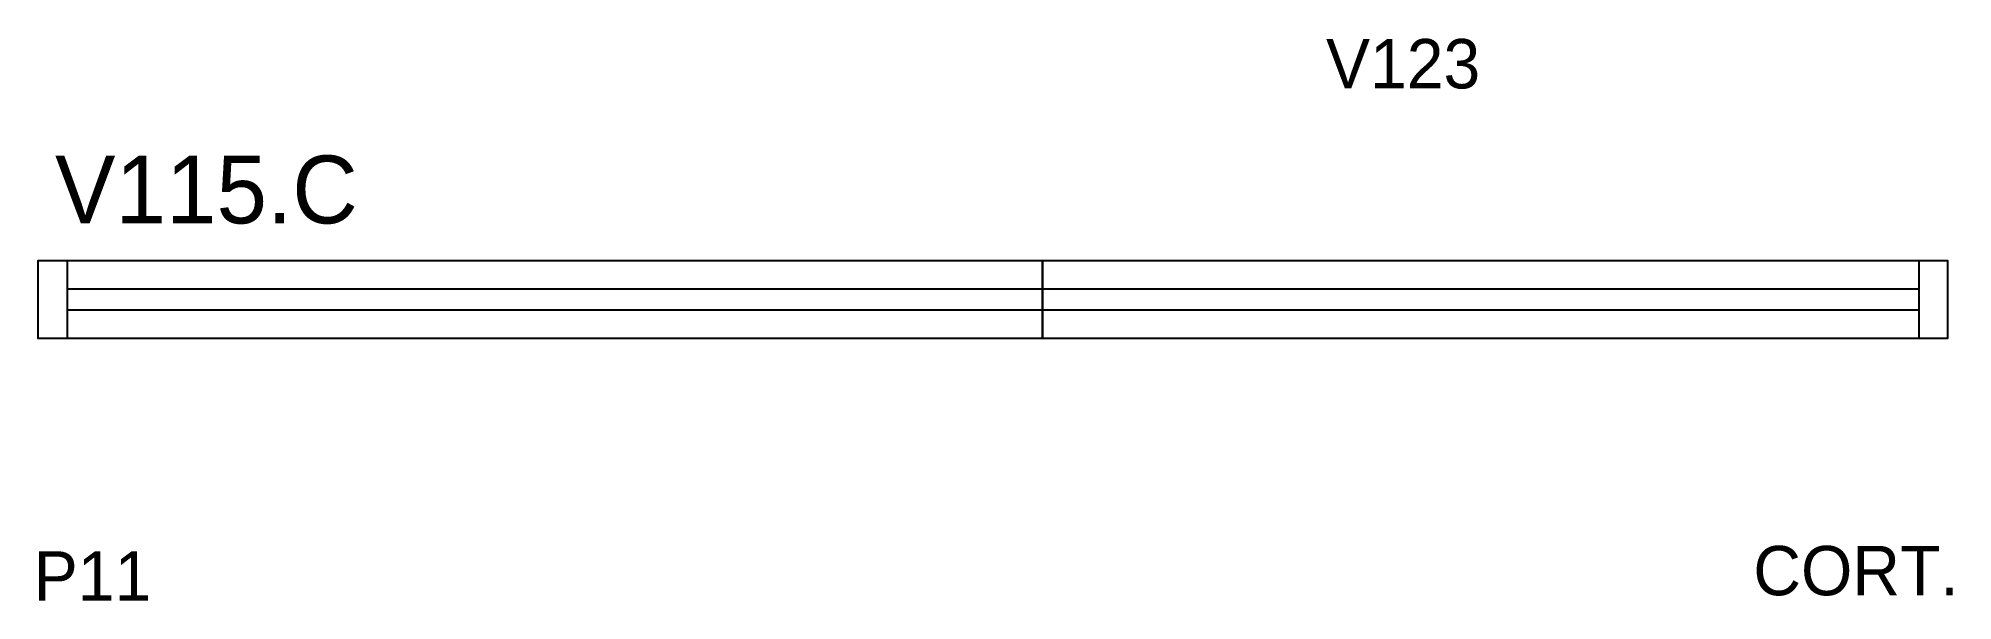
# Model space of a CAD drawing. Header units: metres. Extents: x 2518 to 2983, y 17008 to 17144.
import ezdxf

# ---------------------------------------------------------------- set-up
doc = ezdxf.new("R2010")
doc.units = ezdxf.units.M
for name, color, linetype in [('5', 7, 'Continuous'), ('NOMENCLATURA', 7, 'Continuous'), ('Painéis', 7, 'Continuous'), ('SARR_2.2x7', 7, 'Continuous')]:
    doc.layers.add(name, color=color, linetype=linetype)

msp = doc.modelspace()

# ---------------------------------------------------------------- linework, layer by layer
at = {"layer": 'Painéis', "color": 7, "lineweight": 25}
for points in [[(2762, 17071.32), (2518, 17071.32), (2518, 17090.32), (2762, 17090.32)], [(2762, 17090.32), (2982, 17090.32), (2982, 17071.32), (2762, 17071.32)]]:
    msp.add_lwpolyline(points, close=True, dxfattribs=at)
at = {"layer": 'SARR_2.2x7', "color": 7, "lineweight": 25}
for p, q in [((2525, 17090.32), (2525, 17071.32)), ((2975, 17090.32), (2975, 17071.32)), ((2762, 17083.32), (2525, 17083.32)), ((2975, 17083.32), (2762, 17083.32)), ((2525, 17078.32), (2762, 17078.32)), ((2762, 17078.32), (2975, 17078.32))]:
    msp.add_line(p, q, dxfattribs=at)

# ---------------------------------------------------------------- texts
at = {"layer": '5', "color": 7, "lineweight": 25}
for s, p in [('V123', (2830.93, 17132.12)), ('P11', (2516.89, 17007.59)), ('CORT.', (2934.77, 17008.91))]:
    msp.add_text(s, height=12, dxfattribs=at).set_placement(p)
at = {"layer": 'NOMENCLATURA', "color": 7, "lineweight": 25}
msp.add_text('V115.C', height=16.5, dxfattribs=at).set_placement((2522.05, 17099.3))

doc.saveas('drawing.dxf')
